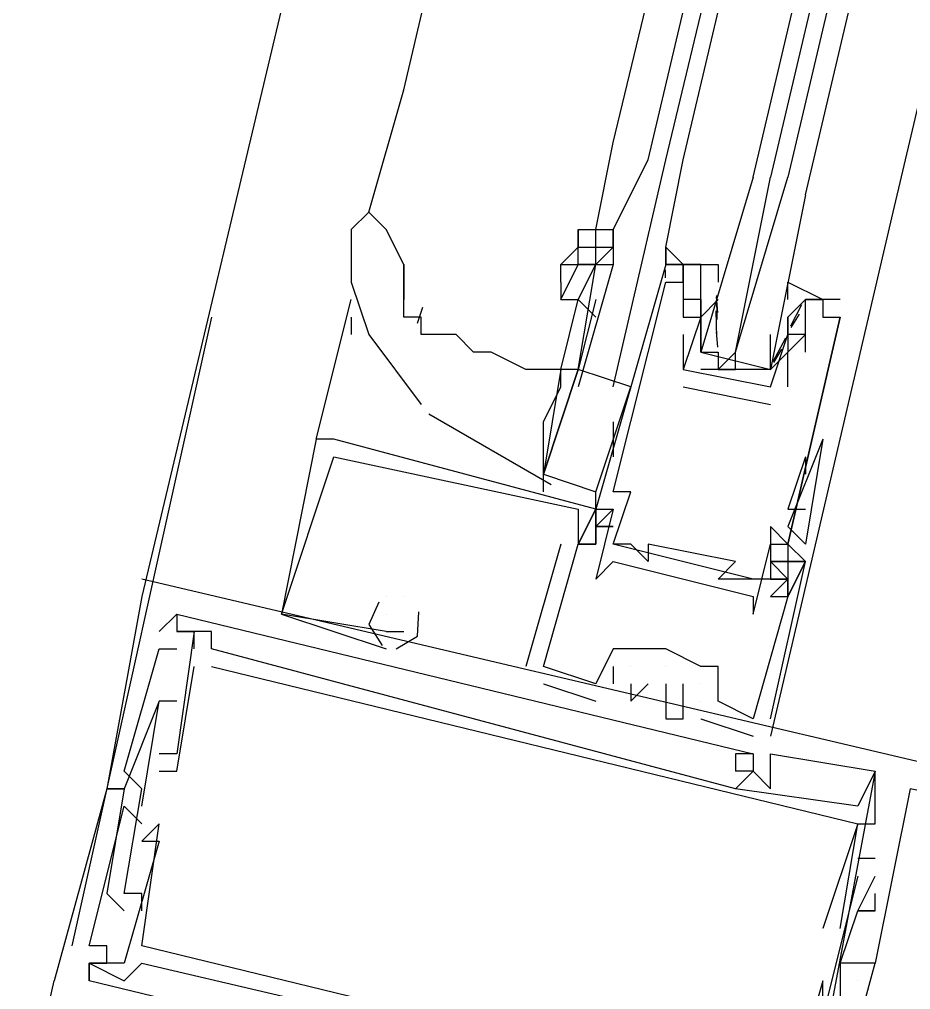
# Model space of a CAD drawing. Header units: feet. Extents: x -84 to 198, y -22 to 181.
# Drawn here: x 121.787 to 122.467, y 83.038 to 83.778 of the extents above; entities that cross this region are included whole.
import ezdxf

# ---------------------------------------------------------------- set-up
doc = ezdxf.new("R2010")
doc.units = ezdxf.units.FT
doc.layers.add('A-LINEA', color=7, linetype='CONTINUOUS')

msp = doc.modelspace()

# ---------------------------------------------------------------- linework, layer by layer
at = {"layer": 'A-LINEA'}
for p, q in [((123.5467, 90.3511), (121.88, 83.3378)), ((122.08, 83.7244), (122.7867, 86.7111)), ((122.24, 83.6844), (122.96, 86.6711)), ((122.2667, 83.6711), (122.9733, 86.6711)), ((122.28, 83.6711), (123, 86.6711)), ((122.2933, 83.6711), (123, 86.6578)), ((123.16, 86.6311), (122.4533, 83.6311)), ((122.0533, 83.6311), (122.08, 83.7244)), ((122.2267, 83.6178), (122.24, 83.6844)), ((122.24, 83.6178), (122.2667, 83.6711)), ((122.24, 83.4978), (122.28, 83.6711)), ((122.4533, 83.6311), (122.36, 83.2311)), ((122.2267, 83.6044), (122.2267, 83.6178)), ((122.08, 83.5644), (122.08, 83.5911)), ((122.08, 83.5911), (122.08, 83.5644)), ((122.2, 83.5911), (122.2, 83.5911)), ((122.28, 83.5911), (122.28, 83.5911)), ((122.28, 83.5911), (122.28, 83.5911)), ((122.2933, 83.5911), (122.2933, 83.5911)), ((122.3067, 83.5911), (122.3067, 83.5911)), ((122.2798, 83.581), (122.2799, 83.5872)), ((122.2798, 83.581), (122.2799, 83.5872)), ((122.2798, 83.581), (122.2799, 83.5872)), ((122.28, 83.5778), (122.28, 83.5778)), ((122.2933, 83.5778), (122.2933, 83.5778)), ((122.2933, 83.5778), (122.2933, 83.5778)), ((122.3067, 83.5778), (122.3067, 83.5778)), ((122.32, 83.5778), (122.32, 83.5778)), ((122.0133, 83.4578), (122.04, 83.5644)), ((122.2, 83.5111), (122.2133, 83.5644)), ((122.2267, 83.5644), (122.2133, 83.5111)), ((122.2933, 83.5644), (122.2933, 83.5644)), ((122.3067, 83.5644), (122.3067, 83.5644)), ((122.3067, 83.5644), (122.3067, 83.5644)), ((122.32, 83.5644), (122.3067, 83.5511)), ((122.3199, 83.5546), (122.3188, 83.5665)), ((122.3192, 83.5493), (122.319, 83.5676)), ((122.32, 83.5644), (122.32, 83.5644)), ((122.4133, 83.5644), (122.3867, 83.5644)), ((122.3867, 83.5644), (122.3867, 83.5644)), ((122.3867, 83.5644), (122.3867, 83.5644)), ((122.4, 83.5644), (122.4, 83.5644)), ((122.4133, 83.5644), (122.4133, 83.5644)), ((122.0944, 83.5585), (122.0902, 83.5462)), ((122.3191, 83.5355), (122.3186, 83.5559)), ((122.3836, 83.5604), (122.3752, 83.5441)), ((121.9333, 83.5511), (121.8267, 83.0711)), ((122.04, 83.5511), (122.04, 83.5378)), ((122.2933, 83.5511), (122.2933, 83.5511)), ((122.2933, 83.5511), (122.2933, 83.5511)), ((122.3067, 83.5511), (122.3067, 83.5511)), ((122.3067, 83.5511), (122.3067, 83.5511)), ((122.36, 83.5511), (122.36, 83.5511)), ((122.3733, 83.5511), (122.3733, 83.5511)), ((122.3733, 83.5378), (122.3733, 83.5511)), ((122.3818, 83.5534), (122.3756, 83.5432)), ((122.4, 83.5511), (122.4, 83.5511)), ((122.4133, 83.5511), (122.4133, 83.5511)), ((122.4133, 83.5511), (122.4133, 83.5511)), ((122.3199, 83.528), (122.3188, 83.5398)), ((122.2933, 83.5378), (122.2933, 83.5378)), ((122.3067, 83.5378), (122.3067, 83.5378)), ((122.3714, 83.535), (122.3617, 83.517)), ((122.3733, 83.5378), (122.3733, 83.5378)), ((122.3733, 83.5378), (122.3733, 83.5378)), ((122.3867, 83.5378), (122.3867, 83.5378)), ((122.36, 83.5244), (122.36, 83.5244)), ((122.3685, 83.5267), (122.3623, 83.5165)), ((122.3733, 83.5244), (122.3733, 83.5244)), ((122.3733, 83.5244), (122.3733, 83.5244)), ((122.3867, 83.5244), (122.3867, 83.5244)), ((122.2, 83.5111), (122.2, 83.5111)), ((122.2, 83.5111), (122.2, 83.5111)), ((122.2133, 83.5111), (122.2133, 83.5111)), ((122.2933, 83.5111), (122.2933, 83.5111)), ((122.2933, 83.5111), (122.2933, 83.5111)), ((122.3467, 83.5111), (122.3067, 83.5111)), ((122.32, 83.5111), (122.3333, 83.5111)), ((122.2267, 83.4178), (122.2533, 83.4978)), ((122.2933, 83.4978), (122.36, 83.4844)), ((122.2933, 83.4978), (122.2933, 83.4978)), ((122.36, 83.4978), (122.36, 83.4978)), ((122.36, 83.4978), (122.36, 83.4978)), ((122.3733, 83.4978), (122.3733, 83.4978)), ((122.36, 83.4844), (122.36, 83.4844)), ((122.0993, 83.4772), (122.1927, 83.4234)), ((122.24, 83.4711), (122.24, 83.4444)), ((122.0267, 83.4578), (122.0133, 83.4578)), ((122.0133, 83.4578), (122.0133, 83.4578)), ((122.0267, 83.4578), (122.0133, 83.4578)), ((122.0133, 83.4578), (122.0133, 83.4578)), ((122.0267, 83.4578), (122.0133, 83.4578)), ((122.0133, 83.4578), (122.0133, 83.4578)), ((122.0267, 83.4578), (122.0267, 83.4578)), ((122.0267, 83.4578), (122.0267, 83.4578)), ((122.0267, 83.4578), (122.0267, 83.4578)), ((122.4, 83.4578), (122.3733, 83.3911)), ((122.4, 83.4578), (122.3733, 83.3911)), ((122.0133, 83.4444), (122.0133, 83.4444)), ((122.0133, 83.4444), (122.0133, 83.4444)), ((122.0133, 83.4444), (122.0133, 83.4444)), ((122.0267, 83.4444), (122.0267, 83.4444)), ((122.0267, 83.4444), (122.0267, 83.4444)), ((122.0267, 83.4444), (122.0267, 83.4444)), ((122.3867, 83.4444), (122.3733, 83.4044)), ((122.3867, 83.4444), (122.3867, 83.4311)), ((122.1867, 83.4178), (122.1867, 83.4311)), ((122.2267, 83.4044), (122.2267, 83.4178)), ((122.24, 83.4178), (122.24, 83.4178)), ((122.2533, 83.4178), (122.2533, 83.4178)), ((122.2133, 83.4044), (122.2133, 83.4044)), ((122.2133, 83.4044), (122.2133, 83.4044)), ((122.2133, 83.4044), (122.2133, 83.4044)), ((122.2267, 83.4044), (122.2267, 83.4044)), ((122.2267, 83.4044), (122.2267, 83.4044)), ((122.2267, 83.4044), (122.2267, 83.4044)), ((122.2267, 83.4044), (122.2267, 83.4044)), ((122.2267, 83.4044), (122.2267, 83.4044)), ((122.2267, 83.4044), (122.2267, 83.4044)), ((122.2267, 83.4044), (122.2267, 83.4044)), ((122.24, 83.4044), (122.24, 83.4044)), ((122.3733, 83.4044), (122.3867, 83.4044)), ((122.2267, 83.3911), (122.2267, 83.3911)), ((122.2267, 83.3911), (122.2267, 83.3911)), ((122.2267, 83.3911), (122.2267, 83.3911)), ((122.2267, 83.3911), (122.2267, 83.3911)), ((122.2267, 83.3911), (122.2267, 83.3911)), ((122.2267, 83.3911), (122.2267, 83.3911)), ((122.36, 83.3911), (122.36, 83.3911)), ((122.3867, 83.3911), (122.3867, 83.3911)), ((122.2, 83.3778), (122.1733, 83.2844)), ((122.2, 83.3778), (122.1733, 83.2844)), ((122.2, 83.3778), (122.1733, 83.2844)), ((122.2, 83.3778), (122.2, 83.3778)), ((122.2, 83.3778), (122.2, 83.3778)), ((122.2, 83.3778), (122.2, 83.3778)), ((122.2133, 83.3778), (122.2133, 83.3778)), ((122.2133, 83.3778), (122.2133, 83.3778)), ((122.2133, 83.3778), (122.2133, 83.3778)), ((122.2133, 83.3778), (122.2133, 83.3778)), ((122.2133, 83.3778), (122.2133, 83.3778)), ((122.2133, 83.3778), (122.2133, 83.3778)), ((122.2133, 83.3778), (122.2133, 83.3778)), ((122.2133, 83.3778), (122.2133, 83.3778)), ((122.2133, 83.3778), (122.2133, 83.3778)), ((122.2267, 83.3778), (122.2267, 83.3778)), ((122.2267, 83.3778), (122.2267, 83.3778)), ((122.2267, 83.3778), (122.2267, 83.3778)), ((122.2267, 83.3778), (122.2267, 83.3778)), ((122.2267, 83.3778), (122.2267, 83.3778)), ((122.2267, 83.3778), (122.2267, 83.3778)), ((122.2267, 83.3778), (122.2267, 83.3778)), ((122.2267, 83.3778), (122.2267, 83.3778)), ((122.2267, 83.3778), (122.2267, 83.3778)), ((122.24, 83.3778), (122.24, 83.3778)), ((122.3467, 83.3511), (122.24, 83.3778)), ((122.3467, 83.3511), (122.24, 83.3778)), ((122.3467, 83.3511), (122.24, 83.3778)), ((122.2533, 83.3778), (122.2533, 83.3778)), ((122.2667, 83.3778), (122.2667, 83.3778)), ((122.36, 83.3778), (122.36, 83.3778)), ((122.3733, 83.3778), (122.3733, 83.3778)), ((122.3733, 83.3778), (122.3733, 83.3778)), ((122.3733, 83.3778), (122.3733, 83.3778)), ((122.3733, 83.3778), (122.3733, 83.3778)), ((122.3733, 83.3778), (122.3733, 83.3778)), ((122.24, 83.3644), (122.24, 83.3644)), ((122.2667, 83.3644), (122.2667, 83.3644)), ((122.3333, 83.3644), (122.3333, 83.3644)), ((122.3733, 83.3644), (122.36, 83.3644)), ((122.3733, 83.3644), (122.3733, 83.3644)), ((122.3733, 83.3644), (122.3733, 83.3644)), ((122.3733, 83.3644), (122.3733, 83.3644)), ((122.3867, 83.3644), (122.3867, 83.3644)), ((122.3867, 83.3644), (122.3867, 83.3644)), ((122.3867, 83.3644), (122.3867, 83.3644)), ((122.3867, 83.3644), (122.3867, 83.3644)), ((122.3867, 83.3644), (122.3867, 83.3644)), ((122.3867, 83.3644), (122.3867, 83.3644)), ((122.56, 83.1911), (121.88, 83.3511)), ((121.88, 83.3511), (121.88, 83.3511)), ((122.56, 83.1911), (121.88, 83.3511)), ((121.88, 83.3511), (121.88, 83.3511)), ((122.56, 83.1911), (121.88, 83.3511)), ((121.88, 83.3511), (121.88, 83.3511)), ((122.2267, 83.3511), (122.2267, 83.3511)), ((122.32, 83.3511), (122.32, 83.3511)), ((122.3467, 83.3511), (122.3467, 83.3511)), ((122.36, 83.3511), (122.36, 83.3511)), ((122.3733, 83.3511), (122.36, 83.3511)), ((122.3733, 83.3511), (122.3733, 83.3511)), ((122.3733, 83.3511), (122.3733, 83.3511)), ((122.3733, 83.3511), (122.3733, 83.3511)), ((122.3733, 83.3511), (122.3733, 83.3511)), ((121.88, 83.3378), (121.88, 83.3378)), ((121.88, 83.3378), (121.88, 83.3378)), ((121.88, 83.3378), (121.88, 83.3378)), ((122.0667, 83.3378), (122.0667, 83.3378)), ((122.0667, 83.3378), (122.0667, 83.3378)), ((122.0667, 83.3378), (122.0667, 83.3378)), ((122.0667, 83.3378), (122.0667, 83.3378)), ((122.0667, 83.3378), (122.0667, 83.3378)), ((122.0667, 83.3378), (122.0667, 83.3378)), ((122.08, 83.3378), (122.08, 83.3378)), ((122.08, 83.3378), (122.08, 83.3378)), ((122.08, 83.3378), (122.08, 83.3378)), ((122.08, 83.3378), (122.08, 83.3378)), ((122.08, 83.3378), (122.08, 83.3378)), ((122.08, 83.3378), (122.08, 83.3378)), ((122.3467, 83.3378), (122.3467, 83.3378)), ((122.36, 83.3378), (122.36, 83.3378)), ((122.36, 83.3378), (122.36, 83.3378)), ((122.36, 83.3378), (122.36, 83.3378)), ((122.3733, 83.3378), (122.3733, 83.3378)), ((122.3733, 83.3378), (122.3733, 83.3378)), ((122.3733, 83.3378), (122.3733, 83.3378)), ((122.3733, 83.3378), (122.3733, 83.3378)), ((122.3733, 83.3378), (122.3733, 83.3378)), ((122.3733, 83.3378), (122.3733, 83.3378)), ((121.9067, 83.3244), (121.9067, 83.3244)), ((121.9067, 83.3244), (121.9067, 83.3244)), ((121.9067, 83.3244), (121.9067, 83.3244)), ((121.9067, 83.3244), (121.9067, 83.3244)), ((121.9067, 83.3244), (121.9067, 83.3244)), ((121.9067, 83.3244), (121.9067, 83.3244)), ((121.9867, 83.3244), (121.9867, 83.3244)), ((121.9867, 83.3244), (121.9867, 83.3244)), ((121.9867, 83.3244), (121.9867, 83.3244)), ((121.9867, 83.3244), (121.9867, 83.3244)), ((121.9867, 83.3244), (121.9867, 83.3244)), ((121.9867, 83.3244), (121.9867, 83.3244)), ((122.0667, 83.3244), (122.0667, 83.3244)), ((122.0667, 83.3244), (122.0667, 83.3244)), ((122.0667, 83.3244), (122.0667, 83.3244)), ((122.3467, 83.3244), (122.3467, 83.3244)), ((121.8933, 83.3111), (121.8933, 83.3111)), ((121.8933, 83.3111), (121.8933, 83.3111)), ((121.8933, 83.3111), (121.8933, 83.3111)), ((121.9067, 83.3111), (121.9067, 83.3111)), ((121.9067, 83.3111), (121.9067, 83.3111)), ((121.9067, 83.3111), (121.9067, 83.3111)), ((121.9067, 83.3111), (121.9067, 83.3111)), ((121.9067, 83.3111), (121.9067, 83.3111)), ((121.9067, 83.3111), (121.9067, 83.3111)), ((121.9067, 83.3111), (121.9067, 83.3111)), ((121.9067, 83.3111), (121.9067, 83.3111)), ((121.9067, 83.3111), (121.9067, 83.3111)), ((121.92, 83.3111), (121.92, 83.3111)), ((121.92, 83.3111), (121.92, 83.3111)), ((121.92, 83.3111), (121.92, 83.3111)), ((121.92, 83.3111), (121.92, 83.3111)), ((121.92, 83.3111), (121.92, 83.3111)), ((121.92, 83.3111), (121.92, 83.3111)), ((121.9333, 83.3111), (121.9333, 83.3111)), ((121.9333, 83.3111), (121.9333, 83.3111)), ((121.9333, 83.3111), (121.9333, 83.3111)), ((122.0667, 83.3111), (122.08, 83.3111)), ((122.0667, 83.3111), (122.0667, 83.3111)), ((122.0667, 83.3111), (122.0667, 83.3111)), ((122.0667, 83.3111), (122.08, 83.3111)), ((122.0667, 83.3111), (122.0667, 83.3111)), ((122.0667, 83.3111), (122.0667, 83.3111)), ((122.0667, 83.3111), (122.08, 83.3111)), ((122.0667, 83.3111), (122.0667, 83.3111)), ((122.0667, 83.3111), (122.0667, 83.3111)), ((122.08, 83.3111), (122.08, 83.3111)), ((122.08, 83.3111), (122.08, 83.3111)), ((122.08, 83.3111), (122.08, 83.3111)), ((121.8933, 83.2978), (121.8933, 83.2978)), ((121.8933, 83.2978), (121.8933, 83.2978)), ((121.8933, 83.2978), (121.8933, 83.2978)), ((121.9067, 83.2978), (121.9067, 83.2978)), ((121.9067, 83.2978), (121.9067, 83.2978)), ((121.9067, 83.2978), (121.9067, 83.2978)), ((121.92, 83.2978), (121.92, 83.2978)), ((121.92, 83.2978), (121.92, 83.2978)), ((121.92, 83.2978), (121.92, 83.2978)), ((121.9333, 83.2978), (121.9333, 83.2978)), ((121.9333, 83.2978), (121.9333, 83.2978)), ((121.9333, 83.2978), (121.9333, 83.2978)), ((122.0667, 83.2978), (122.0667, 83.2978)), ((122.0667, 83.2978), (122.0667, 83.2978)), ((122.0667, 83.2978), (122.0667, 83.2978)), ((122.24, 83.2978), (122.24, 83.2978)), ((122.24, 83.2978), (122.24, 83.2978)), ((122.24, 83.2978), (122.24, 83.2978)), ((122.2533, 83.2978), (122.2533, 83.2978)), ((122.2533, 83.2978), (122.2533, 83.2978)), ((122.2533, 83.2978), (122.2533, 83.2978)), ((122.2533, 83.2978), (122.2533, 83.2978)), ((122.28, 83.2978), (122.28, 83.2978)), ((122.28, 83.2978), (122.28, 83.2978)), ((122.28, 83.2978), (122.28, 83.2978)), ((122.28, 83.2978), (122.28, 83.2978)), ((122.28, 83.2978), (122.28, 83.2978)), ((121.92, 83.2844), (121.92, 83.2844)), ((121.92, 83.2844), (121.92, 83.2844)), ((121.92, 83.2844), (121.92, 83.2844)), ((121.9333, 83.2844), (121.9333, 83.2844)), ((121.9333, 83.2844), (121.9333, 83.2844)), ((121.9333, 83.2844), (121.9333, 83.2844)), ((122.1733, 83.2844), (122.1733, 83.2844)), ((122.1733, 83.2844), (122.1733, 83.2844)), ((122.1733, 83.2844), (122.1733, 83.2844)), ((122.1867, 83.2844), (122.1867, 83.2844)), ((122.1867, 83.2844), (122.1867, 83.2844)), ((122.1867, 83.2844), (122.1867, 83.2844)), ((122.1867, 83.2844), (122.1867, 83.2844)), ((122.1867, 83.2844), (122.1867, 83.2844)), ((122.1867, 83.2844), (122.1867, 83.2844)), ((122.24, 83.2844), (122.24, 83.2711)), ((122.24, 83.2844), (122.24, 83.2844)), ((122.24, 83.2844), (122.24, 83.2711)), ((122.24, 83.2844), (122.24, 83.2844)), ((122.24, 83.2844), (122.24, 83.2711)), ((122.24, 83.2844), (122.24, 83.2844)), ((122.2533, 83.2844), (122.2533, 83.2844)), ((122.2533, 83.2844), (122.2533, 83.2844)), ((122.2533, 83.2844), (122.2533, 83.2844)), ((122.28, 83.2844), (122.28, 83.2844)), ((122.28, 83.2844), (122.28, 83.2844)), ((122.28, 83.2844), (122.28, 83.2844)), ((122.3067, 83.2844), (122.3067, 83.2844)), ((122.3067, 83.2844), (122.3067, 83.2844)), ((122.3067, 83.2844), (122.3067, 83.2844)), ((122.32, 83.2844), (122.32, 83.2844)), ((122.32, 83.2844), (122.32, 83.2844)), ((122.32, 83.2844), (122.32, 83.2844)), ((122.1867, 83.2711), (122.2267, 83.2578)), ((122.1867, 83.2711), (122.1867, 83.2711)), ((122.1867, 83.2711), (122.2267, 83.2578)), ((122.1867, 83.2711), (122.1867, 83.2711)), ((122.1867, 83.2711), (122.2267, 83.2578)), ((122.1867, 83.2711), (122.1867, 83.2711)), ((122.2267, 83.2711), (122.2267, 83.2711)), ((122.2267, 83.2711), (122.2267, 83.2711)), ((122.2267, 83.2711), (122.2267, 83.2711)), ((122.2267, 83.2711), (122.2267, 83.2711)), ((122.2267, 83.2711), (122.2267, 83.2711)), ((122.2267, 83.2711), (122.2267, 83.2711)), ((122.24, 83.2711), (122.24, 83.2711)), ((122.24, 83.2711), (122.24, 83.2711)), ((122.24, 83.2711), (122.24, 83.2711)), ((122.2533, 83.2711), (122.2533, 83.2711)), ((122.2533, 83.2711), (122.2533, 83.2711)), ((122.2533, 83.2711), (122.2533, 83.2711)), ((122.2667, 83.2711), (122.2667, 83.2711)), ((122.2667, 83.2711), (122.2667, 83.2711)), ((122.2667, 83.2711), (122.2667, 83.2711)), ((122.28, 83.2711), (122.28, 83.2711)), ((122.28, 83.2711), (122.28, 83.2711)), ((122.28, 83.2711), (122.28, 83.2711)), ((122.2933, 83.2711), (122.2933, 83.2711)), ((122.2933, 83.2711), (122.2933, 83.2711)), ((122.2933, 83.2711), (122.2933, 83.2711)), ((122.3067, 83.2711), (122.3067, 83.2711)), ((122.3067, 83.2711), (122.3067, 83.2711)), ((122.3067, 83.2711), (122.3067, 83.2711)), ((121.88, 83.1778), (121.8933, 83.2578)), ((121.88, 83.1778), (121.8933, 83.2578)), ((121.88, 83.1778), (121.8933, 83.2578)), ((121.8933, 83.2578), (121.8933, 83.2578)), ((121.8933, 83.2578), (121.8933, 83.2578)), ((121.8933, 83.2578), (121.8933, 83.2578)), ((121.8933, 83.2578), (121.8933, 83.2578)), ((121.8933, 83.2578), (121.8933, 83.2578)), ((121.8933, 83.2578), (121.8933, 83.2578)), ((121.9067, 83.2578), (121.9067, 83.2578)), ((121.9067, 83.2578), (121.9067, 83.2578)), ((121.9067, 83.2578), (121.9067, 83.2578)), ((122.2267, 83.2578), (122.2267, 83.2578)), ((122.2267, 83.2578), (122.2267, 83.2578)), ((122.2267, 83.2578), (122.2267, 83.2578)), ((122.2533, 83.2578), (122.2533, 83.2578)), ((122.2533, 83.2578), (122.2533, 83.2578)), ((122.2533, 83.2578), (122.2533, 83.2578)), ((122.28, 83.2578), (122.28, 83.2578)), ((122.28, 83.2578), (122.28, 83.2578)), ((122.28, 83.2578), (122.28, 83.2578)), ((122.3067, 83.2578), (122.3067, 83.2578)), ((122.3067, 83.2578), (122.3067, 83.2578)), ((122.3067, 83.2578), (122.3067, 83.2578)), ((122.3067, 83.2578), (122.3067, 83.2578)), ((122.3067, 83.2578), (122.3067, 83.2578)), ((122.3067, 83.2578), (122.3067, 83.2578)), ((122.32, 83.2578), (122.32, 83.2578)), ((122.32, 83.2578), (122.32, 83.2578)), ((122.32, 83.2578), (122.32, 83.2578)), ((122.28, 83.2444), (122.28, 83.2444)), ((122.28, 83.2444), (122.28, 83.2444)), ((122.28, 83.2444), (122.28, 83.2444)), ((122.2933, 83.2444), (122.2933, 83.2444)), ((122.2933, 83.2444), (122.2933, 83.2444)), ((122.2933, 83.2444), (122.2933, 83.2444)), ((122.3067, 83.2444), (122.3467, 83.2311)), ((122.3067, 83.2444), (122.3067, 83.2444)), ((122.3067, 83.2444), (122.3467, 83.2311)), ((122.3067, 83.2444), (122.3067, 83.2444)), ((122.3067, 83.2444), (122.3467, 83.2311)), ((122.3067, 83.2444), (122.3067, 83.2444)), ((122.32, 83.2444), (122.32, 83.2444)), ((122.32, 83.2444), (122.32, 83.2444)), ((122.32, 83.2444), (122.32, 83.2444)), ((122.3467, 83.2444), (122.3467, 83.2444)), ((122.3467, 83.2444), (122.3467, 83.2444)), ((122.3467, 83.2444), (122.3467, 83.2444)), ((122.3467, 83.2444), (122.3467, 83.2444)), ((122.3467, 83.2444), (122.3467, 83.2444)), ((122.3467, 83.2444), (122.3467, 83.2444)), ((122.36, 83.2444), (122.36, 83.2444)), ((122.36, 83.2444), (122.36, 83.2444)), ((122.36, 83.2444), (122.36, 83.2444)), ((122.3467, 83.2311), (122.3467, 83.2311)), ((122.3467, 83.2311), (122.3467, 83.2311)), ((122.3467, 83.2311), (122.3467, 83.2311)), ((121.8933, 83.2178), (121.8933, 83.2178)), ((121.8933, 83.2178), (121.8933, 83.2178)), ((121.8933, 83.2178), (121.8933, 83.2178)), ((121.9067, 83.2178), (121.9067, 83.2178)), ((121.9067, 83.2178), (121.9067, 83.2178)), ((121.9067, 83.2178), (121.9067, 83.2178)), ((122.3333, 83.2178), (122.3333, 83.2178)), ((122.3333, 83.2178), (122.3333, 83.2178)), ((122.3333, 83.2178), (122.3333, 83.2178)), ((122.3467, 83.2178), (122.3467, 83.2178)), ((122.3467, 83.2178), (122.3467, 83.2178)), ((122.3467, 83.2178), (122.3467, 83.2178)), ((122.3467, 83.2178), (122.3467, 83.2178)), ((122.3467, 83.2178), (122.3467, 83.2178)), ((122.3467, 83.2178), (122.3467, 83.2178)), ((122.36, 83.2178), (122.36, 83.2178)), ((122.36, 83.2178), (122.36, 83.2178)), ((122.36, 83.2178), (122.36, 83.2178)), ((121.8667, 83.2044), (121.8667, 83.2044)), ((121.8667, 83.2044), (121.8667, 83.2044)), ((121.8667, 83.2044), (121.8667, 83.2044)), ((121.8933, 83.2044), (121.8933, 83.2044)), ((121.8933, 83.2044), (121.8933, 83.2044)), ((121.8933, 83.2044), (121.8933, 83.2044)), ((121.9067, 83.2044), (121.9067, 83.2044)), ((121.9067, 83.2044), (121.9067, 83.2044)), ((121.9067, 83.2044), (121.9067, 83.2044)), ((122.3333, 83.2044), (122.3333, 83.2044)), ((122.3333, 83.2044), (122.3333, 83.2044)), ((122.3333, 83.2044), (122.3333, 83.2044)), ((122.3333, 83.2044), (122.3333, 83.2044)), ((122.3333, 83.2044), (122.3333, 83.2044)), ((122.3333, 83.2044), (122.3333, 83.2044)), ((122.3467, 83.2044), (122.3467, 83.2044)), ((122.3467, 83.2044), (122.3467, 83.2044)), ((122.3467, 83.2044), (122.3467, 83.2044)), ((122.3467, 83.2044), (122.3467, 83.2044)), ((122.3467, 83.2044), (122.3467, 83.2044)), ((122.3467, 83.2044), (122.3467, 83.2044)), ((122.3467, 83.2044), (122.3467, 83.2044)), ((122.3467, 83.2044), (122.3467, 83.2044)), ((122.3467, 83.2044), (122.3467, 83.2044)), ((122.44, 83.2044), (122.44, 83.2044)), ((122.44, 83.2044), (122.44, 83.2044)), ((122.44, 83.2044), (122.44, 83.2044)), ((122.44, 83.2044), (122.44, 83.2044)), ((122.44, 83.2044), (122.44, 83.2044)), ((122.44, 83.2044), (122.44, 83.2044)), ((121.8533, 83.1911), (121.8533, 83.1911)), ((121.8533, 83.1911), (121.8533, 83.1911)), ((121.8533, 83.1911), (121.8533, 83.1911)), ((121.8533, 83.1911), (121.8533, 83.1911)), ((121.8533, 83.1911), (121.8533, 83.1911)), ((121.8533, 83.1911), (121.8533, 83.1911)), ((121.8667, 83.1911), (121.8667, 83.1911)), ((121.8667, 83.1911), (121.8667, 83.1911)), ((121.8667, 83.1911), (121.8667, 83.1911)), ((121.8667, 83.1911), (121.8667, 83.1911)), ((121.8667, 83.1911), (121.8667, 83.1911)), ((121.8667, 83.1911), (121.8667, 83.1911)), ((121.88, 83.1911), (121.88, 83.1911)), ((121.88, 83.1911), (121.88, 83.1911)), ((121.88, 83.1911), (121.88, 83.1911)), ((122.3333, 83.1911), (122.3333, 83.1911)), ((122.3333, 83.1911), (122.3333, 83.1911)), ((122.3333, 83.1911), (122.3333, 83.1911)), ((122.3333, 83.1911), (122.3333, 83.1911)), ((122.3333, 83.1911), (122.3333, 83.1911)), ((122.3333, 83.1911), (122.3333, 83.1911)), ((122.36, 83.1911), (122.36, 83.1911)), ((122.36, 83.1911), (122.36, 83.1911)), ((122.36, 83.1911), (122.36, 83.1911)), ((122.4667, 83.1911), (122.4667, 83.1911)), ((122.4667, 83.1911), (122.4667, 83.1911)), ((122.4667, 83.1911), (122.4667, 83.1911)), ((121.8667, 83.1778), (121.8667, 83.1778)), ((121.8667, 83.1778), (121.8667, 83.1778)), ((121.8667, 83.1778), (121.8667, 83.1778)), ((121.88, 83.1778), (121.88, 83.1778)), ((121.88, 83.1778), (121.88, 83.1778)), ((121.88, 83.1778), (121.88, 83.1778)), ((122.4267, 83.1778), (122.4267, 83.1778)), ((122.4267, 83.1778), (122.4267, 83.1778)), ((122.4267, 83.1778), (122.4267, 83.1778)), ((121.88, 83.1644), (121.88, 83.1644)), ((121.88, 83.1644), (121.88, 83.1644)), ((121.88, 83.1644), (121.88, 83.1644)), ((121.8933, 83.1644), (121.8933, 83.1644)), ((121.8933, 83.1644), (121.8933, 83.1644)), ((121.8933, 83.1644), (121.8933, 83.1644)), ((122.4267, 83.1644), (122.4267, 83.1644)), ((122.4267, 83.1644), (122.4267, 83.1644)), ((122.4267, 83.1644), (122.4267, 83.1644)), ((122.4267, 83.1644), (122.4267, 83.1644)), ((122.4267, 83.1644), (122.4267, 83.1644)), ((122.4267, 83.1644), (122.4267, 83.1644)), ((122.44, 83.1644), (122.44, 83.1644)), ((122.44, 83.1644), (122.44, 83.1644)), ((122.44, 83.1644), (122.44, 83.1644)), ((121.88, 83.1511), (121.88, 83.1511)), ((121.88, 83.1511), (121.88, 83.1511)), ((121.88, 83.1511), (121.88, 83.1511)), ((121.8933, 83.1511), (121.8933, 83.1511)), ((121.8933, 83.1511), (121.8933, 83.1511)), ((121.8933, 83.1511), (121.8933, 83.1511)), ((122.44, 83.1378), (122.4267, 83.1378)), ((122.4267, 83.1378), (122.4267, 83.1378)), ((122.44, 83.1378), (122.4267, 83.1378)), ((122.4267, 83.1378), (122.4267, 83.1378)), ((122.44, 83.1378), (122.4267, 83.1378)), ((122.4267, 83.1378), (122.4267, 83.1378)), ((122.44, 83.1378), (122.44, 83.1378)), ((122.44, 83.1378), (122.44, 83.1378)), ((122.44, 83.1378), (122.44, 83.1378)), ((122.4267, 83.1244), (122.4267, 83.1244)), ((122.4267, 83.1244), (122.4267, 83.1244)), ((122.4267, 83.1244), (122.4267, 83.1244)), ((122.44, 83.1244), (122.44, 83.1244)), ((122.44, 83.1244), (122.44, 83.1244)), ((122.44, 83.1244), (122.44, 83.1244)), ((121.8533, 83.1111), (121.8533, 83.1111)), ((121.8533, 83.1111), (121.8533, 83.1111)), ((121.8533, 83.1111), (121.8533, 83.1111)), ((121.8667, 83.1111), (121.8667, 83.1111)), ((121.8667, 83.1111), (121.8667, 83.1111)), ((121.8667, 83.1111), (121.8667, 83.1111)), ((121.8667, 83.1111), (121.8667, 83.1111)), ((121.8667, 83.1111), (121.8667, 83.1111)), ((121.8667, 83.1111), (121.8667, 83.1111)), ((121.88, 83.1111), (121.88, 83.1111)), ((121.88, 83.1111), (121.88, 83.1111)), ((121.88, 83.1111), (121.88, 83.1111)), ((122.44, 83.1111), (122.44, 83.1111)), ((122.44, 83.1111), (122.44, 83.1111)), ((122.44, 83.1111), (122.44, 83.1111)), ((121.8667, 83.0978), (121.8667, 83.0978)), ((121.8667, 83.0978), (121.8667, 83.0978)), ((121.8667, 83.0978), (121.8667, 83.0978)), ((121.88, 83.0978), (121.88, 83.0978)), ((121.88, 83.0978), (121.88, 83.0978)), ((121.88, 83.0978), (121.88, 83.0978)), ((122.4267, 83.0978), (122.4267, 83.0978)), ((122.4267, 83.0978), (122.4267, 83.0978)), ((122.4267, 83.0978), (122.4267, 83.0978)), ((122.4267, 83.0978), (122.4267, 83.0978)), ((122.4267, 83.0978), (122.4267, 83.0978)), ((122.4267, 83.0978), (122.4267, 83.0978)), ((122.44, 83.0978), (122.44, 83.0978)), ((122.44, 83.0978), (122.44, 83.0978)), ((122.44, 83.0978), (122.44, 83.0978)), ((122.44, 83.0978), (122.44, 83.0978)), ((122.44, 83.0978), (122.44, 83.0978)), ((122.44, 83.0978), (122.44, 83.0978)), ((122.4, 83.0844), (122.4, 83.0844)), ((122.4, 83.0844), (122.4, 83.0844)), ((122.4, 83.0844), (122.4, 83.0844)), ((122.4133, 83.0844), (122.4133, 83.0844)), ((122.4133, 83.0844), (122.4133, 83.0844)), ((122.4133, 83.0844), (122.4133, 83.0844)), ((121.84, 83.0711), (121.84, 83.0711)), ((121.84, 83.0711), (121.84, 83.0711)), ((121.84, 83.0711), (121.84, 83.0711)), ((121.8533, 83.0711), (121.8533, 83.0711)), ((121.8533, 83.0711), (121.8533, 83.0711)), ((121.8533, 83.0711), (121.8533, 83.0711)), ((121.88, 83.0711), (121.88, 83.0711)), ((121.88, 83.0711), (121.88, 83.0711)), ((121.88, 83.0711), (121.88, 83.0711)), ((121.84, 83.0578), (121.84, 83.0578)), ((121.84, 83.0578), (121.84, 83.0578)), ((121.84, 83.0578), (121.84, 83.0578)), ((121.84, 83.0578), (121.84, 83.0578)), ((121.84, 83.0578), (121.84, 83.0578)), ((121.84, 83.0578), (121.84, 83.0578)), ((121.84, 83.0578), (121.84, 83.0578)), ((121.84, 83.0578), (121.84, 83.0578)), ((121.84, 83.0578), (121.84, 83.0578)), ((121.8533, 83.0578), (121.8533, 83.0578)), ((121.8533, 83.0578), (121.8533, 83.0578)), ((121.8533, 83.0578), (121.8533, 83.0578)), ((121.8667, 83.0578), (121.8667, 83.0578)), ((121.8667, 83.0578), (121.8667, 83.0578)), ((121.8667, 83.0578), (121.8667, 83.0578)), ((121.88, 83.0578), (121.88, 83.0578)), ((121.88, 83.0578), (121.88, 83.0578)), ((121.88, 83.0578), (121.88, 83.0578)), ((122.4133, 83.0578), (122.4133, 83.0578)), ((122.4133, 83.0578), (122.4133, 83.0578)), ((122.4133, 83.0578), (122.4133, 83.0578)), ((122.4133, 83.0578), (122.4133, 83.0578)), ((122.4133, 83.0578), (122.4133, 83.0578)), ((122.4133, 83.0578), (122.4133, 83.0578)), ((122.4267, 83.0578), (122.4267, 83.0578)), ((122.4267, 83.0578), (122.4267, 83.0578)), ((122.4267, 83.0578), (122.4267, 83.0578)), ((122.4267, 83.0578), (122.4267, 83.0578)), ((122.4267, 83.0578), (122.4267, 83.0578)), ((122.4267, 83.0578), (122.4267, 83.0578)), ((122.4267, 83.0578), (122.4267, 83.0578)), ((122.4267, 83.0578), (122.4267, 83.0578)), ((122.4267, 83.0578), (122.4267, 83.0578)), ((122.4267, 83.0578), (122.4267, 83.0578)), ((122.4267, 83.0578), (122.4267, 83.0578)), ((122.4267, 83.0578), (122.4267, 83.0578)), ((122.44, 83.0578), (122.44, 83.0578)), ((122.44, 83.0578), (122.44, 83.0578)), ((122.44, 83.0578), (122.44, 83.0578)), ((122.44, 83.0578), (122.44, 83.0578)), ((122.44, 83.0578), (122.44, 83.0578)), ((122.44, 83.0578), (122.44, 83.0578)), ((120.16, 76.0178), (121.8133, 83.0444)), ((121.8133, 83.0444), (121.8133, 83.0444)), ((121.8133, 83.0444), (121.8133, 83.0444)), ((121.8133, 83.0444), (121.8133, 83.0444)), ((121.84, 83.0444), (121.84, 83.0444)), ((121.84, 83.0444), (121.84, 83.0444)), ((121.84, 83.0444), (121.84, 83.0444)), ((121.84, 83.0444), (121.84, 83.0444)), ((121.84, 83.0444), (121.84, 83.0444)), ((121.84, 83.0444), (121.84, 83.0444)), ((121.8667, 83.0444), (121.8667, 83.0444)), ((121.8667, 83.0444), (121.8667, 83.0444)), ((121.8667, 83.0444), (121.8667, 83.0444)), ((122.4, 83.0444), (122.4, 83.0444)), ((122.4, 83.0444), (122.4, 83.0444)), ((122.4, 83.0444), (122.4, 83.0444)), ((122.4267, 83.0444), (122.4267, 83.0444)), ((122.4267, 83.0444), (122.4267, 83.0444)), ((122.4267, 83.0444), (122.4267, 83.0444)), ((122.4267, 83.0444), (122.4267, 83.0444)), ((122.4267, 83.0444), (122.4267, 83.0444)), ((122.4267, 83.0444), (122.4267, 83.0444))]:
    msp.add_line(p, q, dxfattribs=at)
for points in [[(122.3467, 83.6578), (123.0667, 86.7111), (123.08, 86.7111), (122.36, 83.6578)], [(122.3867, 83.6444), (123.1067, 86.6978), (123.1067, 86.7111), (123.0933, 86.7111), (122.3733, 83.6578)], [(122.2933, 83.5911), (122.2933, 83.5911), (122.28, 83.6044), (122.2933, 83.6711)], [(122.3467, 83.6578), (122.3067, 83.5244), (122.32, 83.5244), (122.32, 83.5111), (122.3333, 83.5244), (122.36, 83.6578)], [(122.3867, 83.6444), (122.36, 83.5111), (122.3467, 83.5111), (122.3333, 83.5111), (122.3333, 83.5244), (122.3733, 83.6578)], [(122.08, 83.5911), (122.0667, 83.6178), (122.0533, 83.6311), (122.04, 83.6178)], [(122.04, 83.6178), (122.04, 83.6044), (122.04, 83.5778), (122.0533, 83.5378), (122.0933, 83.4844)], [(122.2133, 83.6178), (122.2133, 83.6178), (122.2267, 83.6178), (122.24, 83.6178), (122.24, 83.6178)], [(122.2133, 83.6178), (122.2133, 83.6044), (122.2133, 83.6178)], [(122.24, 83.6178), (122.24, 83.6044), (122.24, 83.6178)], [(122.2133, 83.6044), (122.2133, 83.6044), (122.2, 83.5911), (122.2133, 83.5911), (122.2133, 83.5911)], [(122.2267, 83.5911), (122.2133, 83.5911), (122.2133, 83.6044), (122.2267, 83.6044)], [(122.2267, 83.6044), (122.24, 83.6044), (122.2267, 83.5911), (122.2267, 83.6044)], [(122.24, 83.6044), (122.24, 83.6044), (122.24, 83.5911)], [(122.28, 83.5911), (122.28, 83.6044), (122.28, 83.5911), (122.2933, 83.5911)], [(122.2933, 83.5911), (122.2933, 83.5911), (122.28, 83.6044)], [(122.28, 83.5911), (122.28, 83.6044), (122.28, 83.5911), (122.2933, 83.5911)], [(122.2933, 83.5911), (122.2933, 83.5911), (122.28, 83.6044)], [(122.28, 83.5911), (122.28, 83.6044), (122.28, 83.5911), (122.2933, 83.5911)], [(122.2, 83.5644), (122.2133, 83.5911), (122.2267, 83.5911)], [(122.2, 83.5778), (122.2, 83.5911), (122.2133, 83.5911)], [(122.2133, 83.5111), (122.2267, 83.5911), (122.24, 83.5911), (122.2133, 83.4978)], [(122.2133, 83.5644), (122.2267, 83.5911), (122.2267, 83.5911), (122.2267, 83.5911)], [(122.28, 83.5911), (122.2267, 83.4044), (122.24, 83.4044), (122.2267, 83.3511), (122.24, 83.3644), (122.3467, 83.3378), (122.3467, 83.3244), (122.36, 83.3778), (122.3733, 83.3778), (122.4133, 83.5511)], [(122.24, 83.4178), (122.28, 83.5778), (122.2933, 83.5778), (122.2933, 83.5911), (122.2933, 83.5778), (122.2933, 83.5511), (122.2933, 83.5511)], [(122.3067, 83.5778), (122.3067, 83.5911), (122.28, 83.5911)], [(122.3067, 83.5244), (122.3067, 83.5511), (122.3067, 83.5778), (122.3067, 83.5911), (122.2933, 83.5911), (122.32, 83.5911), (122.32, 83.5778)], [(122.2, 83.5778), (122.2, 83.5644), (122.2133, 83.5644), (122.2267, 83.5511)], [(122.3733, 83.5644), (122.3733, 83.5778), (122.4, 83.5644), (122.3867, 83.5644), (122.3733, 83.5511), (122.3733, 83.5378), (122.3733, 83.5244), (122.36, 83.5111)], [(122.2, 83.5111), (122.1867, 83.5111), (122.1733, 83.5111), (122.1467, 83.5244), (122.1333, 83.5244), (122.12, 83.5378), (122.1067, 83.5378), (122.0933, 83.5378), (122.0933, 83.5511), (122.08, 83.5511), (122.08, 83.5644)], [(122.3867, 83.5244), (122.3867, 83.5644), (122.4, 83.5644), (122.4, 83.5511), (122.4133, 83.5511), (122.3733, 83.3778), (122.36, 83.3911), (122.36, 83.3511), (122.3467, 83.3511), (122.32, 83.3511), (122.3333, 83.3644), (122.2667, 83.3778), (122.2667, 83.3644), (122.2533, 83.3778), (122.24, 83.3778), (122.2533, 83.4178), (122.24, 83.4178)], [(122.3067, 83.5644), (122.3067, 83.5511), (122.3067, 83.5644), (122.2933, 83.5644), (122.2933, 83.5511), (122.3067, 83.5511), (122.2933, 83.5111), (122.36, 83.4978), (122.3733, 83.5378), (122.3733, 83.5244), (122.3867, 83.5378), (122.3733, 83.5378), (122.3733, 83.5511), (122.3733, 83.5511)], [(122.3067, 83.5511), (122.3067, 83.5378), (122.3067, 83.5244), (122.36, 83.5111), (122.36, 83.5244), (122.36, 83.5378)], [(122.2933, 83.5378), (122.2933, 83.5111), (122.2933, 83.5111)], [(122.3733, 83.4978), (122.3733, 83.5244), (122.3733, 83.5244)], [(122.2533, 83.4978), (122.2133, 83.5111), (122.1867, 83.4311), (122.2267, 83.4178)], [(122.2, 83.5111), (122.2, 83.5111), (122.1867, 83.4311), (122.1867, 83.4311), (122.2133, 83.5111), (122.2, 83.5111), (122.2, 83.5111)], [(122.1867, 83.4311), (122.1867, 83.4444), (122.1867, 83.4711), (122.2, 83.4978), (122.2, 83.5111), (122.2, 83.5111)], [(122.0133, 83.4578), (121.9867, 83.3244), (122.0667, 83.2978)], [(122.0133, 83.4578), (121.9867, 83.3244), (122.0667, 83.2978)], [(122.0133, 83.4578), (121.9867, 83.3244), (122.0667, 83.2978)], [(122.36, 83.2444), (122.3867, 83.3644), (122.3733, 83.3778), (122.3733, 83.3644), (122.3867, 83.3644), (122.3733, 83.3378), (122.3733, 83.3511), (122.36, 83.3378), (122.3733, 83.3378), (122.3467, 83.2444), (122.32, 83.2578), (122.32, 83.2844), (122.3067, 83.2844), (122.28, 83.2978), (122.2533, 83.2978), (122.24, 83.2978), (122.2267, 83.2711), (122.1867, 83.2844), (122.2133, 83.3778), (122.2267, 83.3778), (122.2133, 83.3778), (122.2267, 83.4044), (122.2267, 83.3911), (122.2267, 83.4044), (122.0267, 83.4578)], [(122.36, 83.2444), (122.3867, 83.3644), (122.3733, 83.3778), (122.3733, 83.3644), (122.3867, 83.3644), (122.3733, 83.3378), (122.3733, 83.3511), (122.36, 83.3378), (122.3733, 83.3378), (122.3467, 83.2444), (122.32, 83.2578), (122.32, 83.2844), (122.3067, 83.2844), (122.28, 83.2978), (122.2533, 83.2978), (122.24, 83.2978), (122.2267, 83.2711), (122.1867, 83.2844), (122.2133, 83.3778), (122.2267, 83.3778), (122.2133, 83.3778), (122.2267, 83.4044), (122.2267, 83.3911), (122.2267, 83.4044), (122.0267, 83.4578)], [(122.36, 83.2444), (122.3867, 83.3644), (122.3733, 83.3778), (122.3733, 83.3644), (122.3867, 83.3644), (122.3733, 83.3378), (122.3733, 83.3511), (122.36, 83.3378), (122.3733, 83.3378), (122.3467, 83.2444), (122.32, 83.2578), (122.32, 83.2844), (122.3067, 83.2844), (122.28, 83.2978), (122.2533, 83.2978), (122.24, 83.2978), (122.2267, 83.2711), (122.1867, 83.2844), (122.2133, 83.3778), (122.2267, 83.3778), (122.2133, 83.3778), (122.2267, 83.4044), (122.2267, 83.3911), (122.2267, 83.4044), (122.0267, 83.4578)], [(122.4, 83.4578), (122.4, 83.4578), (122.4, 83.4578), (122.3867, 83.3778), (122.3733, 83.3911)], [(122.0667, 83.3111), (121.9867, 83.3244), (122.0267, 83.4444), (122.2133, 83.4044), (122.2133, 83.3778), (122.2133, 83.3778)], [(122.0667, 83.3111), (121.9867, 83.3244), (122.0267, 83.4444), (122.2133, 83.4044), (122.2133, 83.3778), (122.2133, 83.3778)], [(122.0667, 83.3111), (121.9867, 83.3244), (122.0267, 83.4444), (122.2133, 83.4044), (122.2133, 83.3778), (122.2133, 83.3778)], [(122.2267, 83.4044), (122.2267, 83.4044), (122.2133, 83.3778), (122.2133, 83.3778), (122.2267, 83.4044)], [(122.2267, 83.4044), (122.2267, 83.4044), (122.2133, 83.3778), (122.2133, 83.3778), (122.2267, 83.4044)], [(122.2267, 83.4044), (122.2267, 83.4044), (122.2133, 83.3778), (122.2133, 83.3778), (122.2267, 83.4044)], [(122.2267, 83.3778), (122.2267, 83.3911), (122.24, 83.3911), (122.2267, 83.3911), (122.2267, 83.3778), (122.2267, 83.3911), (122.24, 83.4044)], [(122.2267, 83.3778), (122.2267, 83.3911), (122.24, 83.3911), (122.2267, 83.3911), (122.2267, 83.3778), (122.2267, 83.3911), (122.24, 83.4044)], [(122.2267, 83.3778), (122.2267, 83.3911), (122.24, 83.3911), (122.2267, 83.3911), (122.2267, 83.3778), (122.2267, 83.3911), (122.24, 83.4044)], [(122.24, 83.3911), (122.2267, 83.3911), (122.24, 83.3911), (122.2267, 83.3911)], [(122.24, 83.3911), (122.2267, 83.3911), (122.24, 83.3911), (122.2267, 83.3911)], [(122.24, 83.3911), (122.2267, 83.3911), (122.24, 83.3911), (122.2267, 83.3911)], [(122.36, 83.3511), (122.3733, 83.3511), (122.36, 83.3644), (122.3733, 83.3644), (122.36, 83.3644), (122.3733, 83.3511), (122.36, 83.3511)], [(122.3733, 83.3644), (122.3733, 83.3644), (122.3733, 83.3378), (122.3733, 83.3378), (122.3867, 83.3644), (122.3733, 83.3644)], [(122.36, 83.3511), (122.3733, 83.3511), (122.36, 83.3511)], [(121.88, 83.3378), (121.8533, 83.1911), (121.8667, 83.1911), (121.8533, 83.1111), (121.8667, 83.0978)], [(121.88, 83.3378), (121.8533, 83.1911), (121.8667, 83.1911), (121.8533, 83.1111), (121.8667, 83.0978)], [(121.88, 83.3378), (121.8533, 83.1911), (121.8667, 83.1911), (121.8533, 83.1111), (121.8667, 83.0978)], [(122.0609, 83.3335), (122.0534, 83.3163), (122.0635, 83.3004)], [(122.0609, 83.3335), (122.0534, 83.3163), (122.0635, 83.3004)], [(122.0609, 83.3335), (122.0534, 83.3163), (122.0635, 83.3004)], [(121.9067, 83.3244), (121.9067, 83.3111), (121.92, 83.3111), (121.9067, 83.2178), (121.8933, 83.2178)], [(121.8933, 83.3111), (121.9067, 83.3244), (122.3467, 83.2178), (122.3467, 83.2044), (122.3333, 83.2044)], [(121.9067, 83.3244), (121.9067, 83.3111), (121.92, 83.3111), (121.9067, 83.2178), (121.8933, 83.2178)], [(121.8933, 83.3111), (121.9067, 83.3244), (122.3467, 83.2178), (122.3467, 83.2044), (122.3333, 83.2044)], [(121.9067, 83.3244), (121.9067, 83.3111), (121.92, 83.3111), (121.9067, 83.2178), (121.8933, 83.2178)], [(121.8933, 83.3111), (121.9067, 83.3244), (122.3467, 83.2178), (122.3467, 83.2044), (122.3333, 83.2044)], [(122.0743, 83.2978), (122.0905, 83.3075), (122.0915, 83.3262)], [(122.0743, 83.2978), (122.0905, 83.3075), (122.0915, 83.3262)], [(122.0743, 83.2978), (122.0905, 83.3075), (122.0915, 83.3262)], [(122.3333, 83.1911), (121.9333, 83.2978), (121.9333, 83.3111), (121.9067, 83.3111)], [(121.92, 83.2978), (121.92, 83.3111), (121.9067, 83.3111)], [(122.3333, 83.1911), (121.9333, 83.2978), (121.9333, 83.3111), (121.9067, 83.3111)], [(121.92, 83.2978), (121.92, 83.3111), (121.9067, 83.3111)], [(122.3333, 83.1911), (121.9333, 83.2978), (121.9333, 83.3111), (121.9067, 83.3111)], [(121.92, 83.2978), (121.92, 83.3111), (121.9067, 83.3111)], [(121.88, 83.0978), (121.88, 83.1111), (121.8667, 83.1111), (121.88, 83.1911), (121.8667, 83.2044), (121.8933, 83.2978), (121.9067, 83.2978)], [(121.88, 83.0978), (121.88, 83.1111), (121.8667, 83.1111), (121.88, 83.1911), (121.8667, 83.2044), (121.8933, 83.2978), (121.9067, 83.2978)], [(121.88, 83.0978), (121.88, 83.1111), (121.8667, 83.1111), (121.88, 83.1911), (121.8667, 83.2044), (121.8933, 83.2978), (121.9067, 83.2978)], [(122.3067, 83.2844), (122.28, 83.2978), (122.28, 83.2978), (122.2533, 83.2978)], [(121.8933, 83.2044), (121.9067, 83.2044), (121.92, 83.2844)], [(121.8933, 83.2044), (121.9067, 83.2044), (121.92, 83.2844)], [(121.8933, 83.2044), (121.9067, 83.2044), (121.92, 83.2844)], [(121.9333, 83.2844), (122.4267, 83.1644), (122.4, 83.0844), (122.4, 83.0844)], [(121.9333, 83.2844), (122.4267, 83.1644), (122.4, 83.0844), (122.4, 83.0844)], [(121.9333, 83.2844), (122.4267, 83.1644), (122.4, 83.0844), (122.4, 83.0844)], [(122.2533, 83.2711), (122.2533, 83.2578), (122.2667, 83.2711)], [(122.2533, 83.2711), (122.2533, 83.2578), (122.2667, 83.2711)], [(122.2533, 83.2711), (122.2533, 83.2578), (122.2667, 83.2711)], [(122.28, 83.2711), (122.28, 83.2578), (122.28, 83.2444), (122.2933, 83.2444), (122.2933, 83.2711)], [(122.28, 83.2711), (122.28, 83.2578), (122.28, 83.2444), (122.2933, 83.2444), (122.2933, 83.2711)], [(122.28, 83.2711), (122.28, 83.2578), (122.28, 83.2444), (122.2933, 83.2444), (122.2933, 83.2711)], [(121.9067, 83.2578), (121.8933, 83.2578), (121.8667, 83.1911), (121.8533, 83.1911), (121.8133, 83.0444)], [(121.9067, 83.2578), (121.8933, 83.2578), (121.8667, 83.1911), (121.8533, 83.1911), (121.8133, 83.0444)], [(121.9067, 83.2578), (121.8933, 83.2578), (121.8667, 83.1911), (121.8533, 83.1911), (121.8133, 83.0444)], [(122.3467, 83.2178), (122.3333, 83.2178), (122.3333, 83.2044)], [(122.3467, 83.2178), (122.3333, 83.2178), (122.3333, 83.2178), (122.3333, 83.2044)], [(122.3467, 83.2178), (122.3333, 83.2178), (122.3333, 83.2044)], [(122.3467, 83.2178), (122.3333, 83.2178), (122.3333, 83.2178), (122.3333, 83.2044)], [(122.3467, 83.2178), (122.3333, 83.2178), (122.3333, 83.2044)], [(122.3467, 83.2178), (122.3333, 83.2178), (122.3333, 83.2178), (122.3333, 83.2044)], [(122.3467, 83.2044), (122.36, 83.1911), (122.36, 83.2178), (122.44, 83.2044), (122.4, 82.9911)], [(122.3467, 83.2044), (122.36, 83.1911), (122.36, 83.2178), (122.44, 83.2044), (122.4, 82.9911)], [(122.3467, 83.2044), (122.36, 83.1911), (122.36, 83.2178), (122.44, 83.2044), (122.4, 82.9911)], [(122.44, 83.2044), (122.4267, 83.1778), (122.3333, 83.1911), (122.3467, 83.2044)], [(122.44, 83.2044), (122.4267, 83.1778), (122.3333, 83.1911), (122.3467, 83.2044)], [(122.44, 83.2044), (122.4267, 83.1778), (122.3333, 83.1911), (122.3467, 83.2044)], [(122.4133, 83.0844), (122.4267, 83.1644), (122.44, 83.1644), (122.44, 83.2044)], [(122.4133, 83.0844), (122.4267, 83.1644), (122.44, 83.1644), (122.44, 83.2044)], [(122.4133, 83.0844), (122.4267, 83.1644), (122.44, 83.1644), (122.44, 83.2044)], [(122.5333, 83.1778), (122.4667, 83.1911), (122.44, 83.0578), (122.4267, 83.0578), (122.4133, 83.0578), (122.4133, 83.0178), (122.4133, 83.0044), (122.4, 82.9778), (122.4133, 82.9778), (122.4133, 82.9911)], [(122.5333, 83.1778), (122.4667, 83.1911), (122.44, 83.0578), (122.4267, 83.0578), (122.4133, 83.0578), (122.4133, 83.0178), (122.4133, 83.0044), (122.4, 82.9778), (122.4133, 82.9778), (122.4133, 82.9911)], [(122.5333, 83.1778), (122.4667, 83.1911), (122.44, 83.0578), (122.4267, 83.0578), (122.4133, 83.0578), (122.4133, 83.0178), (122.4133, 83.0044), (122.4, 82.9778), (122.4133, 82.9778), (122.4133, 82.9911)], [(122.28, 82.9511), (122.2933, 82.9511), (122.28, 82.9378), (121.84, 83.0444), (121.84, 83.0578), (121.8533, 83.0578), (121.8533, 83.0711), (121.84, 83.0711), (121.8667, 83.1778), (121.88, 83.1644)], [(122.28, 82.9511), (122.2933, 82.9511), (122.28, 82.9378), (121.84, 83.0444), (121.84, 83.0578), (121.8533, 83.0578), (121.8533, 83.0711), (121.84, 83.0711), (121.8667, 83.1778), (121.88, 83.1644)], [(122.28, 82.9511), (122.2933, 82.9511), (122.28, 82.9378), (121.84, 83.0444), (121.84, 83.0578), (121.8533, 83.0578), (121.8533, 83.0711), (121.84, 83.0711), (121.8667, 83.1778), (121.88, 83.1644)], [(122.3733, 82.9511), (122.4, 83.0311), (122.4, 83.0444), (122.4, 83.0444), (122.3733, 82.9511), (121.88, 83.0711), (121.8933, 83.1644), (121.88, 83.1511), (121.8933, 83.1511), (121.8667, 83.0578), (121.84, 83.0578), (121.84, 83.0444), (121.84, 83.0578), (121.8667, 83.0444), (121.88, 83.0578), (122.28, 82.9644), (122.28, 82.9511)], [(122.3733, 82.9511), (122.4, 83.0311), (122.4, 83.0444), (122.4, 83.0444), (122.3733, 82.9511), (121.88, 83.0711), (121.8933, 83.1644), (121.88, 83.1511), (121.8933, 83.1511), (121.8667, 83.0578), (121.84, 83.0578), (121.84, 83.0444), (121.84, 83.0578), (121.8667, 83.0444), (121.88, 83.0578), (122.28, 82.9644), (122.28, 82.9511)], [(122.3733, 82.9511), (122.4, 83.0311), (122.4, 83.0444), (122.4, 83.0444), (122.3733, 82.9511), (121.88, 83.0711), (121.8933, 83.1644), (121.88, 83.1511), (121.8933, 83.1511), (121.8667, 83.0578), (121.84, 83.0578), (121.84, 83.0444), (121.84, 83.0578), (121.8667, 83.0444), (121.88, 83.0578), (122.28, 82.9644), (122.28, 82.9511)], [(122.4267, 83.1244), (122.3733, 82.9111), (122.2933, 82.9378), (122.2933, 82.9644), (122.28, 82.9644)], [(122.4267, 83.1244), (122.3733, 82.9111), (122.2933, 82.9378), (122.2933, 82.9644), (122.28, 82.9644)], [(122.4267, 83.1244), (122.3733, 82.9111), (122.2933, 82.9378), (122.2933, 82.9644), (122.28, 82.9644)], [(122.44, 83.0978), (122.4267, 83.0978), (122.44, 83.1244)], [(122.44, 83.0978), (122.4267, 83.0978), (122.44, 83.1244)], [(122.44, 83.0978), (122.4267, 83.0978), (122.44, 83.1244)], [(122.4133, 83.0578), (122.4267, 83.0978), (122.44, 83.0978), (122.44, 83.1111)], [(122.4133, 83.0578), (122.4267, 83.0978), (122.44, 83.0978), (122.44, 83.1111)], [(122.4133, 83.0578), (122.4267, 83.0978), (122.44, 83.0978), (122.44, 83.1111)], [(122.4667, 82.8978), (122.4, 82.9111), (122.44, 83.0578), (122.4267, 83.0578)], [(122.4667, 82.8978), (122.4, 82.9111), (122.44, 83.0578), (122.4267, 83.0578)], [(122.4667, 82.8978), (122.4, 82.9111), (122.44, 83.0578), (122.4267, 83.0578)]]:
    msp.add_lwpolyline(points, dxfattribs=at)

doc.saveas('drawing.dxf')
